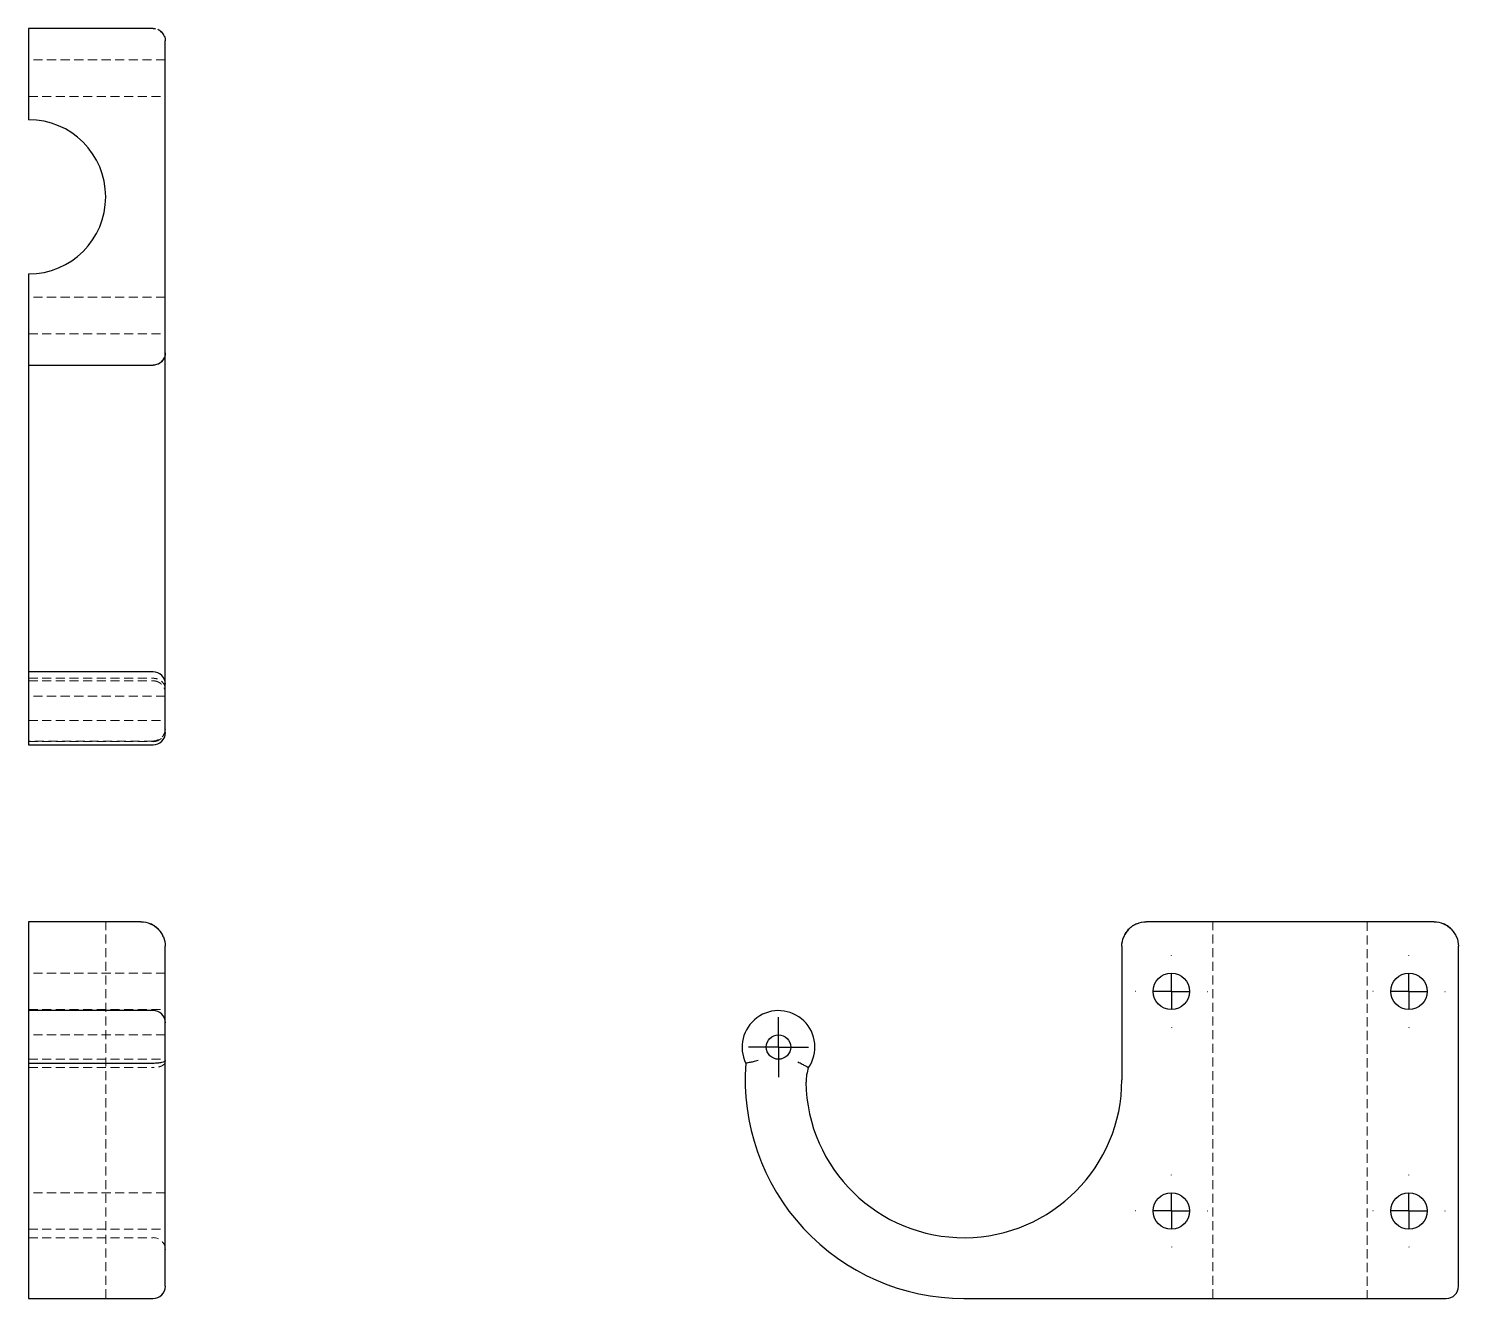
# Model space of a CAD drawing. Header units: millimetres. Extents: x 73 to 273, y 31 to 208.
import ezdxf

# ---------------------------------------------------------------- set-up
doc = ezdxf.new("R2010")
doc.units = ezdxf.units.MM
doc.linetypes.add('HIDDEN', pattern=[1.905, 1.27, -0.635])
doc.layers.add('10', color=7, linetype='Continuous')

# ---------------------------------------------------------------- blocks, each defined once
blk = doc.blocks.new('SW_CENTERMARKSYMBOL_0')
at = {"layer": '10', "color": 0}
for p, q in [((0, 2.5), (0, 4.2)), ((0, 0), (0, 2.5)), ((-2.5, 0), (-4.2, 0)), ((0, 0), (-2.5, 0)), ((0, 0), (0, -2.5)), ((0, 0), (2.5, 0)), ((2.5, 0), (4.2, 0)), ((0, -2.5), (0, -4.2))]:
    blk.add_line(p, q, dxfattribs=at)
blk = doc.blocks.new('SW_CENTERMARKSYMBOL_1')
at = {"layer": '10', "color": 0}
for p, q in [((0, 5), (0, 5.04)), ((0, 0), (0, 2.5)), ((-5, 0), (-5.04, 0)), ((0, 0), (-2.5, 0)), ((0, 0), (0, -2.5)), ((0, 0), (2.5, 0)), ((5, 0), (5.04, 0)), ((0, -5), (0, -5.04))]:
    blk.add_line(p, q, dxfattribs=at)
blk = doc.blocks.new('SW_CENTERMARKSYMBOL_2')
at = {"layer": '10', "color": 0}
for p, q in [((0, 5), (0, 5.04)), ((0, 0), (0, 2.5)), ((-5, 0), (-5.04, 0)), ((0, 0), (-2.5, 0)), ((0, 0), (0, -2.5)), ((0, 0), (2.5, 0)), ((5, 0), (5.04, 0)), ((0, -5), (0, -5.04))]:
    blk.add_line(p, q, dxfattribs=at)
blk = doc.blocks.new('SW_CENTERMARKSYMBOL_3')
at = {"layer": '10', "color": 0}
for p, q in [((0, 5), (0, 5.04)), ((0, 0), (0, 2.5)), ((-5, 0), (-5.04, 0)), ((0, 0), (-2.5, 0)), ((0, 0), (0, -2.5)), ((0, 0), (2.5, 0)), ((5, 0), (5.04, 0)), ((0, -5), (0, -5.04))]:
    blk.add_line(p, q, dxfattribs=at)
blk = doc.blocks.new('SW_CENTERMARKSYMBOL_4')
at = {"layer": '10', "color": 0}
for p, q in [((0, 5), (0, 5.04)), ((0, 0), (0, 2.5)), ((-5, 0), (-5.04, 0)), ((0, 0), (-2.5, 0)), ((0, 0), (0, -2.5)), ((0, 0), (2.5, 0)), ((5, 0), (5.04, 0)), ((0, -5), (0, -5.04))]:
    blk.add_line(p, q, dxfattribs=at)

msp = doc.modelspace()

# ---------------------------------------------------------------- linework, layer by layer
at = {"color": 7, "linetype": 'Continuous', "lineweight": 25}
for p, q in [((86.27, 208), (73.41, 208)), ((73.41, 208), (73.41, 204.61)), ((91.8, 207.66), (91.99, 207.5)), ((73.41, 204.61), (73.41, 195.28)), ((92.49, 167.24), (92.49, 201.78)), ((73.41, 173.74), (73.41, 164.41)), ((73.41, 164.41), (73.41, 161.02)), ((92.49, 116.48), (92.49, 162.72)), ((73.41, 161.02), (86.27, 161.02)), ((73.41, 161.02), (73.41, 118.18)), ((90.8, 118.18), (73.41, 118.18)), ((73.41, 118.18), (73.41, 108)), ((92.49, 109.7), (92.49, 116.48)), ((73.41, 108), (90.8, 108)), ((86.27, 83.29), (73.41, 83.29)), ((73.41, 83.29), (73.41, 79.89)), ((88.27, 83.29), (86.27, 83.29)), ((89.1, 83.29), (88.27, 83.29)), ((230.24, 83.29), (229.41, 83.29)), ((232.24, 83.29), (230.24, 83.29)), ((266.78, 83.29), (232.24, 83.29)), ((268.78, 83.29), (266.78, 83.29)), ((269.61, 83.29), (268.78, 83.29)), ((73.41, 79.89), (73.41, 70.89)), ((92.49, 69.2), (92.49, 76.22)), ((226.02, 76.22), (226.02, 61.24)), ((273, 32.41), (273, 76.22)), ((90.8, 70.89), (73.41, 70.89)), ((73.41, 70.89), (73.41, 63.53)), ((92.49, 63.92), (92.49, 69.2)), ((92.49, 32.41), (92.49, 63.92)), ((90.8, 63.53), (73.41, 63.53)), ((73.41, 63.53), (73.41, 30.71)), ((73.41, 30.71), (90.8, 30.71)), ((203.97, 30.71), (271.3, 30.71))]:
    msp.add_line(p, q, dxfattribs=at)
at = {"color": 7, "linetype": 'HIDDEN', "lineweight": 18}
for p, q in [((91.99, 207.5), (92.16, 207.31)), ((92.49, 203.63), (73.41, 203.63)), ((73.41, 198.54), (92.49, 198.54)), ((92.49, 170.48), (73.41, 170.48)), ((73.41, 165.39), (92.49, 165.39)), ((91.99, 161.52), (91.8, 161.36)), ((73.41, 117.29), (90.8, 117.29)), ((73.41, 116.93), (90.8, 116.93)), ((92.49, 114.78), (73.41, 114.78)), ((73.41, 111.39), (92.49, 111.39)), ((90.8, 108.53), (73.41, 108.53)), ((73.41, 108.45), (90.8, 108.45)), ((84.18, 30.71), (84.18, 83.29)), ((91.5, 82.29), (91.82, 81.9)), ((238.74, 30.71), (238.74, 83.29)), ((260.28, 83.29), (260.28, 30.71)), ((272, 82.29), (272.33, 81.9)), ((92.49, 76.13), (73.41, 76.13)), ((73.41, 71.04), (92.49, 71.04)), ((92.49, 67.5), (73.41, 67.5)), ((73.41, 64.11), (92.49, 64.11)), ((73.41, 62.94), (90.8, 62.94)), ((92.49, 45.46), (73.41, 45.46)), ((73.41, 40.37), (92.49, 40.37)), ((73.41, 39.19), (90.8, 39.19))]:
    msp.add_line(p, q, dxfattribs=at)
at = {"color": 7, "linetype": 'HIDDEN', "lineweight": 18, "flags": 128}
for points in [[(92.21, 207.24), (92.21, 207.24), (92.36, 206.95)], [(91.74, 161.31), (91.74, 161.31), (91.44, 161.15)]]:
    msp.add_lwpolyline(points, dxfattribs=at)
at = {"color": 7, "linetype": 'Continuous', "lineweight": 25}
for centre, radius in [((232.93, 73.58), 2.54), ((266.09, 73.58), 2.54), ((178.09, 65.8), 1.7), ((232.93, 42.92), 2.54), ((266.09, 42.92), 2.54)]:
    msp.add_circle(centre, radius, dxfattribs=at)
for centre, radius, start, end in [((73.41, 184.51), 10.77, 270, 90), ((90.8, 116.48), 1.7, 0, 90), ((90.8, 109.7), 1.7, 270, 0), ((90.8, 69.2), 1.7, 0, 90), ((178.09, 65.8), 5.09, 325.7513, 206.509), ((203.97, 61.24), 30.53, 175.6907, 270), ((187.59, 60.95), 5.66, 159.372, 180.2967), ((203.97, 61.24), 22.05, 180.8363, 0), ((90.8, 32.41), 1.7, 270, 0), ((271.3, 32.41), 1.7, 270, 0)]:
    msp.add_arc(centre, radius, start, end, dxfattribs=at)
at = {"color": 7, "linetype": 'HIDDEN', "lineweight": 18}
for centre, start, end in [((90.8, 110.14), 270, 0), ((90.8, 37.5), 0, 90)]:
    msp.add_arc(centre, 1.7, start, end, dxfattribs=at)
at = {"color": 7, "linetype": 'Continuous', "lineweight": 25}
for points, knots in [([(89.55, 208), (89.31, 208), (89.05, 208), (88.63, 208), (88.49, 208), (88.2, 208), (88.05, 208), (87.61, 208), (87.33, 208), (86.92, 208), (86.78, 208), (86.52, 208), (86.4, 208), (86.27, 208)], [0, 0, 0, 0, 0.25, 0.25, 0.375, 0.375, 0.5, 0.5, 0.75, 0.75, 0.875, 0.875, 1, 1, 1, 1]), ([(90.8, 208), (90.8, 208), (90.79, 208), (90.73, 208), (90.68, 208), (90.48, 208), (90.35, 208), (90, 208), (89.79, 208), (89.55, 208)], [0, 0, 0, 0, 0.25, 0.25, 0.5, 0.5, 0.75, 0.75, 1, 1, 1, 1]), ([(91.99, 207.5), (91.92, 207.57), (91.78, 207.71), (91.55, 207.82), (91.44, 207.87)], [0, 0, 0, 0, 0.535551, 1, 1, 1, 1]), ([(92.36, 206.95), (92.31, 207.06), (92.2, 207.29), (92.06, 207.42), (91.99, 207.5)], [0, 0, 0, 0, 0.464305, 1, 1, 1, 1]), ([(92.49, 205.06), (92.49, 205.29), (92.49, 205.51), (92.49, 205.85), (92.49, 205.99), (92.49, 206.18), (92.49, 206.24), (92.49, 206.3), (92.49, 206.3), (92.49, 206.3)], [0, 0, 0, 0, 0.25, 0.25, 0.5, 0.5, 0.75, 0.75, 1, 1, 1, 1]), ([(92.49, 201.78), (92.49, 201.9), (92.49, 202.02), (92.49, 202.29), (92.49, 202.42), (92.49, 202.7), (92.49, 202.84), (92.49, 203.12), (92.49, 203.27), (92.49, 203.71), (92.49, 203.99), (92.49, 204.55), (92.49, 204.82), (92.49, 205.06)], [0, 0, 0, 0, 0.125, 0.125, 0.25, 0.25, 0.375, 0.375, 0.5, 0.5, 0.75, 0.75, 1, 1, 1, 1]), ([(92.49, 163.96), (92.49, 164.2), (92.49, 164.47), (92.49, 164.88), (92.49, 165.03), (92.49, 165.31), (92.49, 165.46), (92.49, 165.9), (92.49, 166.18), (92.49, 166.6), (92.49, 166.73), (92.49, 166.99), (92.49, 167.12), (92.49, 167.24)], [0, 0, 0, 0, 0.25, 0.25, 0.375, 0.375, 0.5, 0.5, 0.75, 0.75, 0.875, 0.875, 1, 1, 1, 1]), ([(92.49, 162.72), (92.49, 162.72), (92.49, 162.72), (92.49, 162.78), (92.49, 162.84), (92.49, 163.03), (92.49, 163.17), (92.49, 163.51), (92.49, 163.72), (92.49, 163.96)], [0, 0, 0, 0, 0.25, 0.25, 0.5, 0.5, 0.75, 0.75, 1, 1, 1, 1]), ([(92.49, 162.72), (92.49, 162.5), (92.45, 162.27), (92.28, 161.86), (92.15, 161.68), (91.99, 161.52)], [0, 0, 0, 0, 0.5, 0.5, 1, 1, 1, 1]), ([(91.99, 161.52), (92.06, 161.6), (92.2, 161.73), (92.31, 161.96), (92.36, 162.07)], [0, 0, 0, 0, 0.535551, 1, 1, 1, 1]), ([(86.27, 161.02), (86.4, 161.02), (86.52, 161.02), (86.78, 161.02), (86.92, 161.02), (87.19, 161.02), (87.33, 161.02), (87.61, 161.02), (87.76, 161.02), (88.2, 161.02), (88.49, 161.02), (89.05, 161.02), (89.32, 161.02), (89.55, 161.02)], [0, 0, 0, 0, 0.125, 0.125, 0.25, 0.25, 0.375, 0.375, 0.5, 0.5, 0.75, 0.75, 1, 1, 1, 1]), ([(89.55, 161.02), (89.79, 161.02), (90, 161.02), (90.35, 161.02), (90.48, 161.02), (90.68, 161.02), (90.73, 161.02), (90.79, 161.02), (90.8, 161.02), (90.8, 161.02)], [0, 0, 0, 0, 0.25, 0.25, 0.5, 0.5, 0.75, 0.75, 1, 1, 1, 1]), ([(91.44, 161.15), (91.55, 161.2), (91.78, 161.31), (91.92, 161.45), (91.99, 161.52)], [0, 0, 0, 0, 0.464305, 1, 1, 1, 1]), ([(89.1, 83.29), (89.54, 83.29), (89.99, 83.2), (90.81, 82.86), (91.18, 82.61), (91.5, 82.29)], [0, 0, 0, 0, 0.5, 0.5, 1, 1, 1, 1]), ([(91.49, 82.29), (91.34, 82.44), (91.03, 82.72), (90.61, 82.93), (90.4, 83.03)], [0, 0, 0, 0, 0.510005, 1, 1, 1, 1]), ([(92.23, 81.19), (92.13, 81.4), (91.93, 81.82), (91.64, 82.13), (91.49, 82.29)], [0, 0, 0, 0, 0.497175, 1, 1, 1, 1]), ([(226.02, 79.89), (226.02, 80.34), (226.11, 80.78), (226.45, 81.6), (226.7, 81.98), (227.01, 82.29)], [0, 0, 0, 0, 0.5, 0.5, 1, 1, 1, 1]), ([(227.02, 82.29), (226.87, 82.13), (226.58, 81.82), (226.38, 81.4), (226.28, 81.19)], [0, 0, 0, 0, 0.502772, 1, 1, 1, 1]), ([(228.12, 83.03), (227.91, 82.93), (227.48, 82.72), (227.18, 82.44), (227.02, 82.29)], [0, 0, 0, 0, 0.489932, 1, 1, 1, 1]), ([(269.61, 83.29), (270.05, 83.29), (270.49, 83.2), (271.31, 82.86), (271.69, 82.61), (272, 82.29)], [0, 0, 0, 0, 0.5, 0.5, 1, 1, 1, 1]), ([(272, 82.29), (271.84, 82.44), (271.54, 82.72), (271.11, 82.93), (270.9, 83.03)], [0, 0, 0, 0, 0.510005, 1, 1, 1, 1]), ([(272.74, 81.19), (272.64, 81.4), (272.44, 81.82), (272.15, 82.13), (272, 82.29)], [0, 0, 0, 0, 0.497175, 1, 1, 1, 1]), ([(92.49, 78.98), (92.49, 79.16), (92.49, 79.32), (92.49, 79.51), (92.49, 79.57), (92.49, 79.66), (92.49, 79.71), (92.49, 79.81), (92.49, 79.85), (92.49, 79.88), (92.49, 79.89), (92.49, 79.89), (92.49, 79.89), (92.49, 79.89)], [0, 0, 0, 0, 0.25, 0.25, 0.375, 0.375, 0.5, 0.5, 0.75, 0.75, 0.875, 0.875, 1, 1, 1, 1]), ([(226.02, 79.89), (226.02, 79.89), (226.02, 79.89), (226.02, 79.89), (226.02, 79.88), (226.02, 79.86), (226.02, 79.85), (226.02, 79.8), (226.02, 79.77), (226.02, 79.67), (226.02, 79.57), (226.02, 79.32), (226.02, 79.16), (226.02, 78.99)], [0, 0, 0, 0, 0.125, 0.125, 0.25, 0.25, 0.375, 0.375, 0.5, 0.5, 0.75, 0.75, 1, 1, 1, 1]), ([(273, 78.98), (273, 79.16), (273, 79.32), (273, 79.51), (273, 79.57), (273, 79.66), (273, 79.71), (273, 79.81), (273, 79.85), (273, 79.88), (273, 79.89), (273, 79.89), (273, 79.89), (273, 79.89)], [0, 0, 0, 0, 0.25, 0.25, 0.375, 0.375, 0.5, 0.5, 0.75, 0.75, 0.875, 0.875, 1, 1, 1, 1]), ([(92.49, 76.22), (92.49, 76.46), (92.49, 76.71), (92.49, 77.2), (92.49, 77.45), (92.49, 77.93), (92.49, 78.16), (92.49, 78.6), (92.49, 78.81), (92.49, 78.98)], [0, 0, 0, 0, 0.25, 0.25, 0.5, 0.5, 0.75, 0.75, 1, 1, 1, 1]), ([(226.02, 78.99), (226.02, 78.81), (226.02, 78.6), (226.02, 78.16), (226.02, 77.93), (226.02, 77.45), (226.02, 77.2), (226.02, 76.71), (226.02, 76.46), (226.02, 76.22)], [0, 0, 0, 0, 0.25, 0.25, 0.5, 0.5, 0.75, 0.75, 1, 1, 1, 1]), ([(273, 76.22), (273, 76.46), (273, 76.71), (273, 77.2), (273, 77.45), (273, 77.93), (273, 78.16), (273, 78.6), (273, 78.81), (273, 78.98)], [0, 0, 0, 0, 0.25, 0.25, 0.5, 0.5, 0.75, 0.75, 1, 1, 1, 1]), ([(92.49, 63.92), (92.49, 63.92), (92.49, 63.92), (92.49, 63.88), (92.48, 63.85), (92.43, 63.8), (92.39, 63.77), (92.25, 63.7), (92.12, 63.66), (91.8, 63.6), (91.62, 63.57), (91.22, 63.54), (91.01, 63.53), (90.8, 63.53)], [-0.6455552, -0.6455552, -0.6455552, -0.6455552, -0.6448824, -0.6448824, -0.5996516, -0.5996516, -0.5548612, -0.5548612, -0.4749923, -0.4749923, -0.3980701, -0.3980701, -0.3224412, -0.3224412, -0.3224412, -0.3224412]), ([(175.27, 63.92), (175.27, 63.92), (175.27, 63.92), (175.14, 63.88), (175.02, 63.85), (174.77, 63.8), (174.66, 63.77), (174.34, 63.7), (174.16, 63.66), (173.85, 63.6), (173.74, 63.57), (173.58, 63.54), (173.53, 63.53), (173.53, 63.53)], [-0.6455552, -0.6455552, -0.6455552, -0.6455552, -0.6448824, -0.6448824, -0.5996516, -0.5996516, -0.5548612, -0.5548612, -0.4749923, -0.4749923, -0.3980701, -0.3980701, -0.3224412, -0.3224412, -0.3224412, -0.3224412]), ([(180.79, 63.76), (180.8, 63.76), (180.8, 63.75), (180.9, 63.7), (181, 63.64), (181.2, 63.53), (181.29, 63.48), (181.56, 63.33), (181.73, 63.24), (182, 63.09), (182.11, 63.04), (182.26, 62.96), (182.29, 62.94), (182.29, 62.94)], [-0.6314267, -0.6314267, -0.6314267, -0.6314267, -0.6304432, -0.6304432, -0.5898218, -0.5898218, -0.5492188, -0.5492188, -0.470761, -0.470761, -0.3928532, -0.3928532, -0.3152216, -0.3152216, -0.3152216, -0.3152216])]:
    msp.add_open_spline(points, degree=3, knots=knots, dxfattribs=at)
for points in [[(90.8, 208), (90.91, 208), (91.02, 207.99), (91.13, 207.97)], [(92.36, 206.95), (92.45, 206.75), (92.49, 206.52), (92.49, 206.3)], [(91.44, 161.15), (91.24, 161.07), (91.02, 161.02), (90.8, 161.02)], [(228.12, 83.03), (228.53, 83.2), (228.97, 83.29), (229.41, 83.29)], [(92.23, 81.19), (92.4, 80.78), (92.49, 80.34), (92.49, 79.89)], [(272.74, 81.19), (272.91, 80.78), (273, 80.34), (273, 79.89)]]:
    msp.add_open_spline(points, degree=3, dxfattribs=at)
at = {"color": 7, "linetype": 'HIDDEN', "lineweight": 18}
for points, knots in [([(92.49, 115.79), (92.49, 115.8), (92.49, 115.8), (92.49, 115.9), (92.48, 116), (92.43, 116.2), (92.4, 116.29), (92.27, 116.56), (92.14, 116.73), (91.82, 117), (91.64, 117.11), (91.23, 117.26), (91.02, 117.29), (90.8, 117.29)], [-0.6314267, -0.6314267, -0.6314267, -0.6314267, -0.6304432, -0.6304432, -0.5898218, -0.5898218, -0.5492188, -0.5492188, -0.470761, -0.470761, -0.3928532, -0.3928532, -0.3152216, -0.3152216, -0.3152216, -0.3152216]), ([(90.8, 116.93), (90.91, 116.93), (91.02, 116.92), (91.23, 116.88), (91.34, 116.84), (91.55, 116.76), (91.64, 116.71), (91.83, 116.58), (91.92, 116.51), (92.15, 116.28), (92.28, 116.09), (92.45, 115.68), (92.49, 115.46), (92.49, 115.23)], [0, 0, 0, 0, 0.125, 0.125, 0.25, 0.25, 0.375, 0.375, 0.5, 0.5, 0.75, 0.75, 1, 1, 1, 1]), ([(92.49, 110.27), (92.49, 110.27), (92.49, 110.27), (92.49, 110.14), (92.48, 110.02), (92.43, 109.77), (92.39, 109.66), (92.25, 109.34), (92.12, 109.16), (91.8, 108.85), (91.62, 108.74), (91.22, 108.58), (91.01, 108.53), (90.8, 108.53)], [-0.6455552, -0.6455552, -0.6455552, -0.6455552, -0.6448824, -0.6448824, -0.5996516, -0.5996516, -0.5548612, -0.5548612, -0.4749923, -0.4749923, -0.3980701, -0.3980701, -0.3224412, -0.3224412, -0.3224412, -0.3224412]), ([(91.92, 81.78), (91.92, 81.78), (92.06, 81.61), (92.15, 81.4), (92.23, 81.19)], [0, 0, 0, 0, 0.0116416, 1, 1, 1, 1]), ([(272.42, 81.78), (272.42, 81.78), (272.57, 81.61), (272.65, 81.4), (272.74, 81.19)], [0, 0, 0, 0, 0.011642, 1, 1, 1, 1]), ([(92.49, 63.76), (92.49, 63.76), (92.49, 63.75), (92.49, 63.7), (92.48, 63.64), (92.43, 63.53), (92.4, 63.48), (92.27, 63.33), (92.14, 63.24), (91.82, 63.09), (91.64, 63.04), (91.23, 62.96), (91.02, 62.94), (90.8, 62.94)], [-0.6314267, -0.6314267, -0.6314267, -0.6314267, -0.6304432, -0.6304432, -0.5898218, -0.5898218, -0.5492188, -0.5492188, -0.470761, -0.470761, -0.3928532, -0.3928532, -0.3152216, -0.3152216, -0.3152216, -0.3152216])]:
    msp.add_open_spline(points, degree=3, knots=knots, dxfattribs=at)
msp.add_open_spline([(227.01, 82.29), (227.33, 82.61), (227.71, 82.86), (228.12, 83.03)], degree=3, dxfattribs=at)

# ---------------------------------------------------------------- block references
at = {"layer": '10'}
for name, p in [('SW_CENTERMARKSYMBOL_4', (232.93, 73.58)), ('SW_CENTERMARKSYMBOL_2', (266.09, 73.58)), ('SW_CENTERMARKSYMBOL_0', (178.09, 65.8)), ('SW_CENTERMARKSYMBOL_3', (232.93, 42.92)), ('SW_CENTERMARKSYMBOL_1', (266.09, 42.92))]:
    msp.add_blockref(name, p, dxfattribs=at)

doc.saveas('drawing.dxf')
